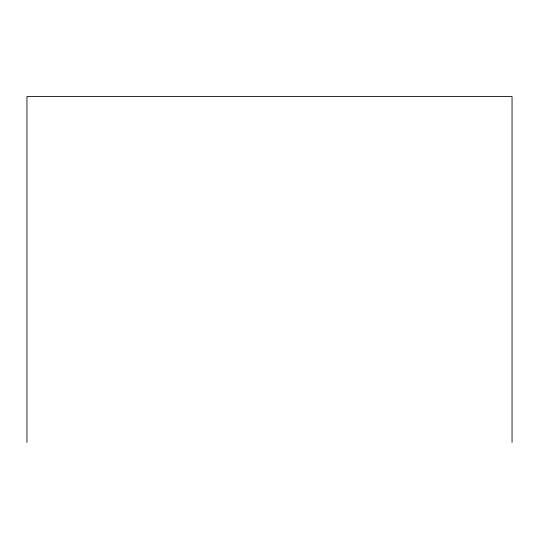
<?xml version="1.0" encoding="UTF-8"?>
<svg xmlns="http://www.w3.org/2000/svg" width="539" height="539" viewBox="0 0 539 539"><rect width="100%" height="100%" fill="white"/><g stroke="black" fill="none" stroke-linecap="round" stroke-linejoin="round"><path stroke-width="0.81" d="M512.05 442.418L512.05 96.582L26.95 96.582L26.95 442.418"/></g></svg>
